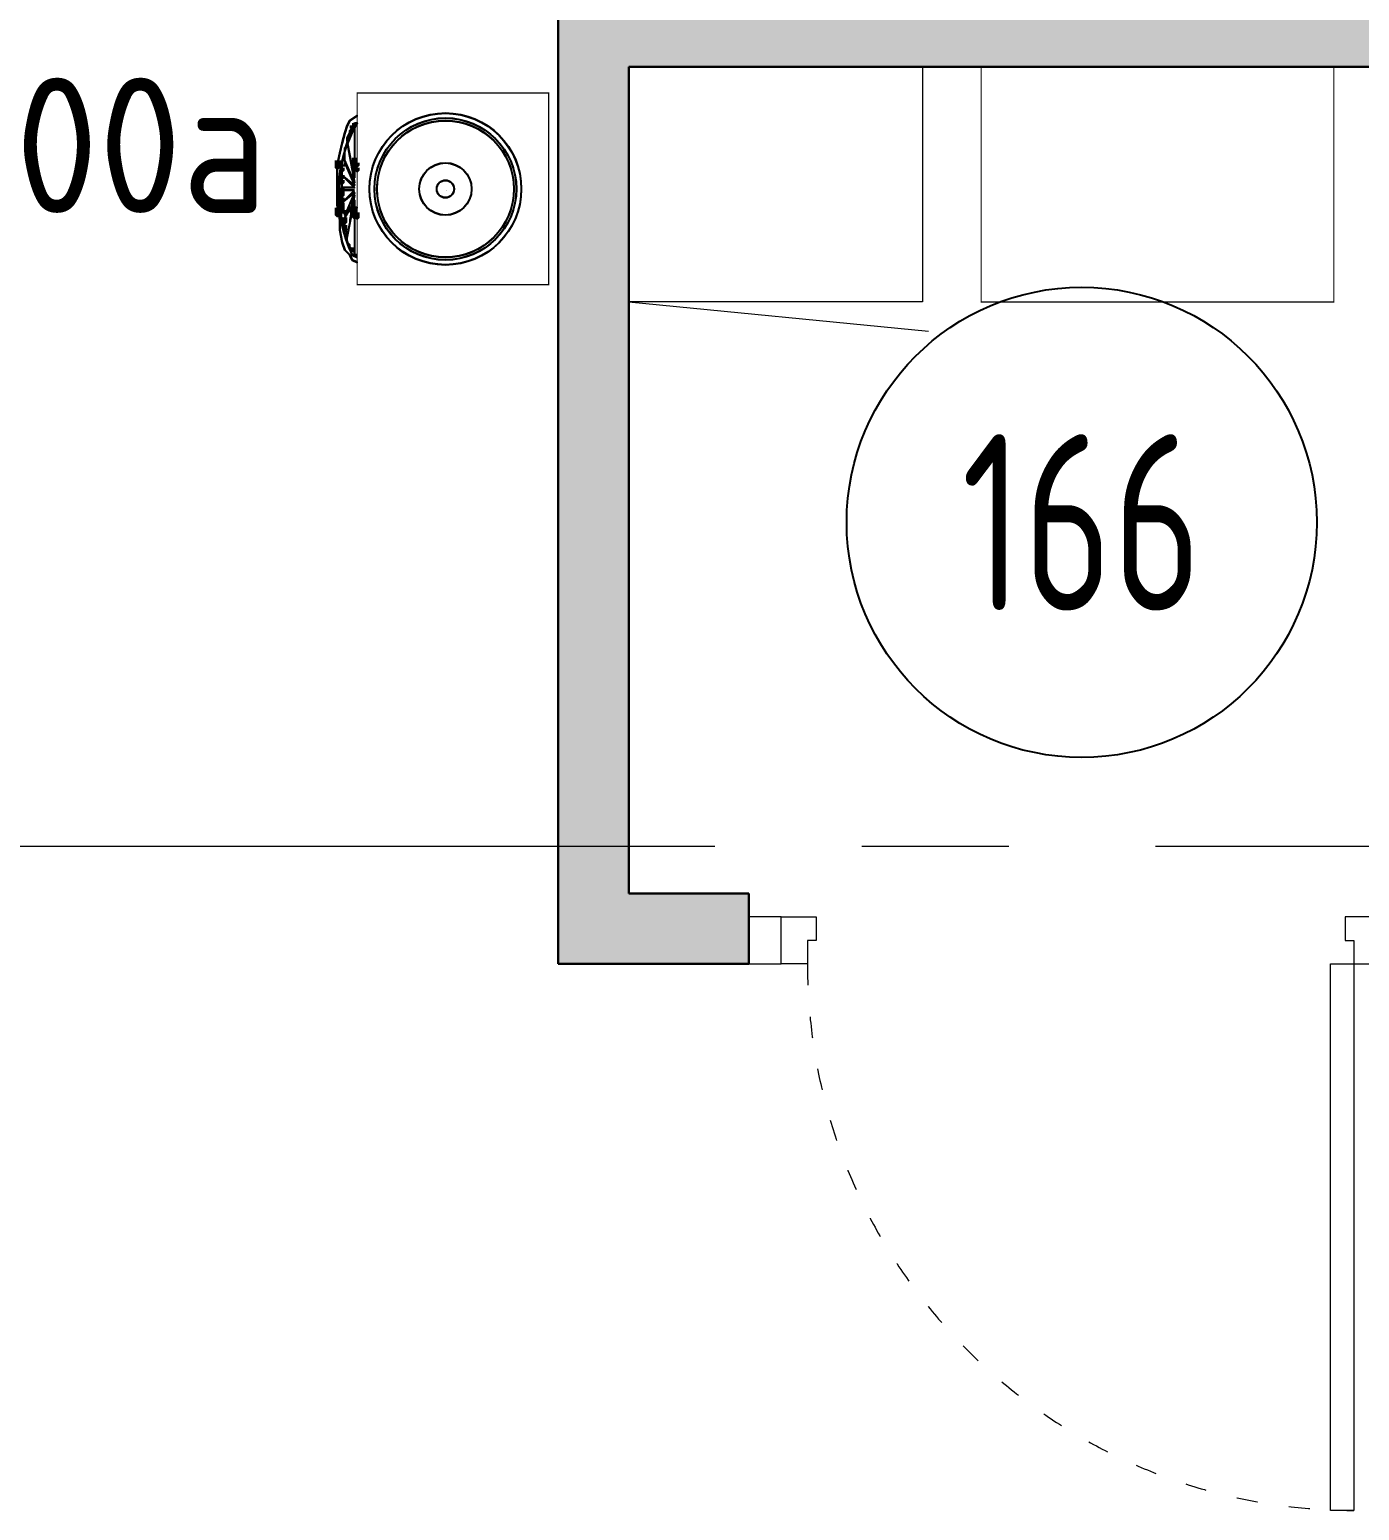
# Model space of a CAD drawing. Header units: millimetres. Extents: x -13407 to 8063098, y -2635 to 109271.
# Drawn here: x 25520 to 27783, y 62265 to 64785 of the extents above; entities that cross this region are included whole.
import ezdxf
from ezdxf.enums import TextEntityAlignment as Align

# ---------------------------------------------------------------- set-up
doc = ezdxf.new("R2010")
doc.units = ezdxf.units.MM
doc.linetypes.add('ACAD_ISO03W100', pattern=[30, 12, -18])
doc.linetypes.add('CENTER', pattern=[2, 1.25, -0.25, 0.25, -0.25])
doc.layers.get('Defpoints').update_dxf_attribs({"color": 6})
for name, color, linetype, lineweight in [('АР_Двери', 5, 'Continuous', 18), ('АР_Маркер экспликации', 239, 'Continuous', 13), ('АР_Номер помещения', 1, 'Continuous', 25), ('АР_Оси', 193, 'Continuous', 9), ('АР_Перегородки газоблок', 165, 'Continuous', 30), ('АР_Перегородки газоблок_Штрих', 165, 'Continuous', 5), ('АР_Помещения_площадь', 19, 'Continuous', 9), ('ТХ_мебель передв', 250, 'Continuous', 13)]:
    doc.layers.add(name, color=color, linetype=linetype, lineweight=lineweight)
doc.layers.add('ТХ_обор_бытовое', color=14, linetype='Continuous')
doc.layers.get('АР_Маркер экспликации').off()
doc.styles.add('ISOCPEUR', font='isocpeur.ttf', dxfattribs={"width": 0.7})
doc.styles.add('ISOCPEUR_1', font='isocpeur.ttf', dxfattribs={"width": 0.9, "height": 250})
doc.styles.get("Standard").update_dxf_attribs({"font": 'arial.ttf'})

# ---------------------------------------------------------------- blocks, each defined once
blk = doc.blocks.new('*U312')
at = {"color": 253}
for points in [[(-55, -80), (-55, 0), (-115, 0), (-115, -40), (-100, -40), (-100, -80), (-55, -80)], [(0, 0), (0, -80), (-55, -80), (-55, 0), (0, 0)], [(-1130, 0), (-1130, -80), (-1075, -80), (-1075, 0), (-1130, 0)], [(-1075, -80), (-1075, 0), (-1015, 0), (-1015, -40), (-1030, -40), (-1030, -80), (-1075, -80)]]:
    blk.add_lwpolyline(points, dxfattribs=at)
blk.add_lwpolyline([(-100, -80), (-100, -1010), (-140, -1010), (-140, -80)], close=True, dxfattribs=at)
at = {"color": 253, "linetype": 'ACAD_ISO03W100', "ltscale": 3}
blk.add_arc((-100, -80), 930, 180, 270, dxfattribs=at)
blk = doc.blocks.new('*U537')
at = {"layer": 'Defpoints', "color": 253}
blk.add_line((1910.9, -2207.8), (1488.5, -2207.8), dxfattribs=at)
at = {"layer": 'АР_Номер помещения', "color": 253}
blk.add_circle((-30.8, -1656.5), 400, dxfattribs=at)
at = {"layer": 'Defpoints', "color": 253, "style": 'ISOCPEUR', "width": 0.7, "flags": 1}
blk.add_attdef('КАТЕГОРИЯ', (-499.2, -2092.2), '', height=250, dxfattribs=at)
at = {"layer": 'Defpoints', "color": 253, "style": 'ISOCPEUR', "width": 0.7}
blk.add_attdef('ПЛОЩАДЬ_ПОМЕЩЕНИЯ', text='', height=200, dxfattribs=at).set_placement((1915.7, -1961.3), align=Align.MIDDLE_RIGHT)
at = {"layer": 'АР_Номер помещения', "color": 253, "style": 'ISOCPEUR', "width": 0.7}
blk.add_attdef('НОМЕР_ПОМЕЩЕНИЯ', text='', height=300, dxfattribs=at).set_placement((-30.8, -1656.5), align=Align.MIDDLE_CENTER)
at = {"layer": 'АР_Помещения_площадь', "color": 253, "lineweight": 30, "width": 0.7, "flags": 104}
blk.add_attdef('ИМЯ_ПОМЕЩЕНИЯ', text='', height=100, dxfattribs=at).set_placement((157.6, 1217.1), align=Align.MIDDLE_CENTER)
blk = doc.blocks.new('У300')
at = {"layer": 'ТХ_обор_бытовое', "transparency": 33554559}
for points in [[(-230550.5, 67413.5), (-230554.7, 67413.5), (-230554.7, 67409.3), (-230550.5, 67405.1), (-230546.2, 67409.3), (-230546.2, 67413.5)], [(-230550.5, 67413), (-230554.7, 67413), (-230554.7, 67408.8), (-230550.5, 67404.6), (-230546.3, 67408.8), (-230546.3, 67413)], [(-230546.2, 67417.8), (-230550.5, 67417.8), (-230550.5, 67413.5), (-230546.2, 67409.3), (-230542, 67413.5), (-230542, 67417.8)], [(-230546.3, 67417.3), (-230550.5, 67417.3), (-230550.5, 67413), (-230546.3, 67408.8), (-230542, 67413), (-230542, 67417.3)], [(-230575.9, 67354.3), (-230580.1, 67354.3), (-230580.1, 67350), (-230575.9, 67345.8), (-230571.6, 67350), (-230571.6, 67354.3)], [(-230575.9, 67354.3), (-230580.1, 67354.3), (-230580.1, 67350), (-230575.9, 67345.8), (-230571.6, 67350), (-230571.6, 67354.3)], [(-230575.9, 67354.3), (-230580.1, 67354.3), (-230580.1, 67350), (-230575.9, 67345.8), (-230571.6, 67350), (-230571.6, 67354.3)], [(-230575.9, 67354.3), (-230580.1, 67354.3), (-230580.1, 67350), (-230575.9, 67345.8), (-230571.6, 67350), (-230571.6, 67354.3)], [(-230575.9, 67354.3), (-230580.1, 67354.3), (-230580.1, 67350), (-230575.9, 67345.8), (-230571.6, 67350), (-230571.6, 67354.3)], [(-230575.9, 67354.3), (-230580.1, 67354.3), (-230580.1, 67350), (-230575.9, 67345.8), (-230571.6, 67350), (-230571.6, 67354.3)], [(-230575.9, 67353.8), (-230580.1, 67353.8), (-230580.1, 67349.5), (-230575.9, 67345.3), (-230571.7, 67349.5), (-230571.7, 67353.8)], [(-230575.9, 67353.8), (-230580.1, 67353.8), (-230580.1, 67349.5), (-230575.9, 67345.3), (-230571.7, 67349.5), (-230571.7, 67353.8)], [(-230575.9, 67353.8), (-230580.1, 67353.8), (-230580.1, 67349.5), (-230575.9, 67345.3), (-230571.7, 67349.5), (-230571.7, 67353.8)], [(-230575.9, 67353.8), (-230580.1, 67353.8), (-230580.1, 67349.5), (-230575.9, 67345.3), (-230571.7, 67349.5), (-230571.7, 67353.8)], [(-230575.9, 67353.8), (-230580.1, 67353.8), (-230580.1, 67349.5), (-230575.9, 67345.3), (-230571.7, 67349.5), (-230571.7, 67353.8)], [(-230575.9, 67353.8), (-230580.1, 67353.8), (-230580.1, 67349.5), (-230575.9, 67345.3), (-230571.7, 67349.5), (-230571.7, 67353.8)], [(-230571.6, 67354.3), (-230575.9, 67354.3), (-230575.9, 67350), (-230571.6, 67345.8), (-230567.4, 67350), (-230567.4, 67354.3)], [(-230571.6, 67354.3), (-230575.9, 67354.3), (-230575.9, 67350), (-230571.6, 67345.8), (-230567.4, 67350), (-230567.4, 67354.3)], [(-230571.6, 67354.3), (-230575.9, 67354.3), (-230575.9, 67350), (-230571.6, 67345.8), (-230567.4, 67350), (-230567.4, 67354.3)], [(-230571.6, 67354.3), (-230575.9, 67354.3), (-230575.9, 67350), (-230571.6, 67345.8), (-230567.4, 67350), (-230567.4, 67354.3)], [(-230571.6, 67354.3), (-230575.9, 67354.3), (-230575.9, 67350), (-230571.6, 67345.8), (-230567.4, 67350), (-230567.4, 67354.3)], [(-230571.7, 67353.8), (-230575.9, 67353.8), (-230575.9, 67349.5), (-230571.7, 67345.3), (-230567.4, 67349.5), (-230567.4, 67353.8)], [(-230571.7, 67353.8), (-230575.9, 67353.8), (-230575.9, 67349.5), (-230571.7, 67345.3), (-230567.4, 67349.5), (-230567.4, 67353.8)], [(-230571.7, 67353.8), (-230575.9, 67353.8), (-230575.9, 67349.5), (-230571.7, 67345.3), (-230567.4, 67349.5), (-230567.4, 67353.8)], [(-230571.7, 67353.8), (-230575.9, 67353.8), (-230575.9, 67349.5), (-230571.7, 67345.3), (-230567.4, 67349.5), (-230567.4, 67353.8)], [(-230571.7, 67353.8), (-230575.9, 67353.8), (-230575.9, 67349.5), (-230571.7, 67345.3), (-230567.4, 67349.5), (-230567.4, 67353.8)], [(-230546.2, 67358.5), (-230550.5, 67358.5), (-230550.5, 67354.3), (-230546.2, 67350), (-230542, 67354.3), (-230542, 67358.5)], [(-230546.2, 67358.5), (-230550.5, 67358.5), (-230550.5, 67354.3), (-230546.2, 67350), (-230542, 67354.3), (-230542, 67358.5)], [(-230546.3, 67358), (-230550.5, 67358), (-230550.5, 67353.8), (-230546.3, 67349.5), (-230542, 67353.8), (-230542, 67358)], [(-230546.3, 67358), (-230550.5, 67358), (-230550.5, 67353.8), (-230546.3, 67349.5), (-230542, 67353.8), (-230542, 67358)], [(-230546.2, 67354.3), (-230550.5, 67354.3), (-230550.5, 67350), (-230546.2, 67345.8), (-230542, 67350), (-230542, 67354.3)], [(-230546.2, 67354.3), (-230550.5, 67354.3), (-230550.5, 67350), (-230546.2, 67345.8), (-230542, 67350), (-230542, 67354.3)], [(-230546.2, 67354.3), (-230550.5, 67354.3), (-230550.5, 67350), (-230546.2, 67345.8), (-230542, 67350), (-230542, 67354.3)], [(-230546.3, 67353.8), (-230550.5, 67353.8), (-230550.5, 67349.5), (-230546.3, 67345.3), (-230542, 67349.5), (-230542, 67353.8)], [(-230546.3, 67353.8), (-230550.5, 67353.8), (-230550.5, 67349.5), (-230546.3, 67345.3), (-230542, 67349.5), (-230542, 67353.8)], [(-230546.3, 67353.8), (-230550.5, 67353.8), (-230550.5, 67349.5), (-230546.3, 67345.3), (-230542, 67349.5), (-230542, 67353.8)], [(-230575.9, 67350), (-230580.1, 67350), (-230580.1, 67345.8), (-230575.9, 67341.6), (-230571.6, 67345.8), (-230571.6, 67350)], [(-230575.9, 67350), (-230580.1, 67350), (-230580.1, 67345.8), (-230575.9, 67341.6), (-230571.6, 67345.8), (-230571.6, 67350)], [(-230575.9, 67350), (-230580.1, 67350), (-230580.1, 67345.8), (-230575.9, 67341.6), (-230571.6, 67345.8), (-230571.6, 67350)], [(-230575.9, 67350), (-230580.1, 67350), (-230580.1, 67345.8), (-230575.9, 67341.6), (-230571.6, 67345.8), (-230571.6, 67350)], [(-230575.9, 67350), (-230580.1, 67350), (-230580.1, 67345.8), (-230575.9, 67341.6), (-230571.6, 67345.8), (-230571.6, 67350)], [(-230575.9, 67350), (-230580.1, 67350), (-230580.1, 67345.8), (-230575.9, 67341.6), (-230571.6, 67345.8), (-230571.6, 67350)], [(-230575.9, 67350), (-230580.1, 67350), (-230580.1, 67345.8), (-230575.9, 67341.6), (-230571.6, 67345.8), (-230571.6, 67350)], [(-230575.9, 67350), (-230580.1, 67350), (-230580.1, 67345.8), (-230575.9, 67341.6), (-230571.6, 67345.8), (-230571.6, 67350)], [(-230575.9, 67350), (-230580.1, 67350), (-230580.1, 67345.8), (-230575.9, 67341.6), (-230571.6, 67345.8), (-230571.6, 67350)], [(-230575.9, 67350), (-230580.1, 67350), (-230580.1, 67345.8), (-230575.9, 67341.6), (-230571.6, 67345.8), (-230571.6, 67350)], [(-230575.9, 67350), (-230580.1, 67350), (-230580.1, 67345.8), (-230575.9, 67341.6), (-230571.6, 67345.8), (-230571.6, 67350)], [(-230575.9, 67350), (-230580.1, 67350), (-230580.1, 67345.8), (-230575.9, 67341.6), (-230571.6, 67345.8), (-230571.6, 67350)], [(-230575.9, 67350), (-230580.1, 67350), (-230580.1, 67345.8), (-230575.9, 67341.6), (-230571.6, 67345.8), (-230571.6, 67350)], [(-230575.9, 67349.5), (-230580.1, 67349.5), (-230580.1, 67345.3), (-230575.9, 67341.1), (-230571.7, 67345.3), (-230571.7, 67349.5)], [(-230575.9, 67349.5), (-230580.1, 67349.5), (-230580.1, 67345.3), (-230575.9, 67341.1), (-230571.7, 67345.3), (-230571.7, 67349.5)], [(-230575.9, 67349.5), (-230580.1, 67349.5), (-230580.1, 67345.3), (-230575.9, 67341.1), (-230571.7, 67345.3), (-230571.7, 67349.5)], [(-230575.9, 67349.5), (-230580.1, 67349.5), (-230580.1, 67345.3), (-230575.9, 67341.1), (-230571.7, 67345.3), (-230571.7, 67349.5)], [(-230575.9, 67349.5), (-230580.1, 67349.5), (-230580.1, 67345.3), (-230575.9, 67341.1), (-230571.7, 67345.3), (-230571.7, 67349.5)], [(-230575.9, 67349.5), (-230580.1, 67349.5), (-230580.1, 67345.3), (-230575.9, 67341.1), (-230571.7, 67345.3), (-230571.7, 67349.5)], [(-230575.9, 67349.5), (-230580.1, 67349.5), (-230580.1, 67345.3), (-230575.9, 67341.1), (-230571.7, 67345.3), (-230571.7, 67349.5)], [(-230575.9, 67349.5), (-230580.1, 67349.5), (-230580.1, 67345.3), (-230575.9, 67341.1), (-230571.7, 67345.3), (-230571.7, 67349.5)], [(-230575.9, 67349.5), (-230580.1, 67349.5), (-230580.1, 67345.3), (-230575.9, 67341.1), (-230571.7, 67345.3), (-230571.7, 67349.5)], [(-230575.9, 67349.5), (-230580.1, 67349.5), (-230580.1, 67345.3), (-230575.9, 67341.1), (-230571.7, 67345.3), (-230571.7, 67349.5)], [(-230575.9, 67349.5), (-230580.1, 67349.5), (-230580.1, 67345.3), (-230575.9, 67341.1), (-230571.7, 67345.3), (-230571.7, 67349.5)], [(-230575.9, 67349.5), (-230580.1, 67349.5), (-230580.1, 67345.3), (-230575.9, 67341.1), (-230571.7, 67345.3), (-230571.7, 67349.5)], [(-230575.9, 67349.5), (-230580.1, 67349.5), (-230580.1, 67345.3), (-230575.9, 67341.1), (-230571.7, 67345.3), (-230571.7, 67349.5)], [(-230575.9, 67345.8), (-230580.1, 67345.8), (-230580.1, 67341.6), (-230575.9, 67337.3), (-230571.6, 67341.6), (-230571.6, 67345.8)], [(-230575.9, 67345.3), (-230580.1, 67345.3), (-230580.1, 67341.1), (-230575.9, 67336.8), (-230571.7, 67341.1), (-230571.7, 67345.3)], [(-230571.6, 67350), (-230575.9, 67350), (-230575.9, 67345.8), (-230571.6, 67341.6), (-230567.4, 67345.8), (-230567.4, 67350)], [(-230571.6, 67350), (-230575.9, 67350), (-230575.9, 67345.8), (-230571.6, 67341.6), (-230567.4, 67345.8), (-230567.4, 67350)], [(-230571.6, 67350), (-230575.9, 67350), (-230575.9, 67345.8), (-230571.6, 67341.6), (-230567.4, 67345.8), (-230567.4, 67350)], [(-230571.6, 67350), (-230575.9, 67350), (-230575.9, 67345.8), (-230571.6, 67341.6), (-230567.4, 67345.8), (-230567.4, 67350)], [(-230571.6, 67350), (-230575.9, 67350), (-230575.9, 67345.8), (-230571.6, 67341.6), (-230567.4, 67345.8), (-230567.4, 67350)], [(-230571.6, 67350), (-230575.9, 67350), (-230575.9, 67345.8), (-230571.6, 67341.6), (-230567.4, 67345.8), (-230567.4, 67350)], [(-230571.6, 67350), (-230575.9, 67350), (-230575.9, 67345.8), (-230571.6, 67341.6), (-230567.4, 67345.8), (-230567.4, 67350)], [(-230571.6, 67350), (-230575.9, 67350), (-230575.9, 67345.8), (-230571.6, 67341.6), (-230567.4, 67345.8), (-230567.4, 67350)], [(-230571.7, 67349.5), (-230575.9, 67349.5), (-230575.9, 67345.3), (-230571.7, 67341.1), (-230567.4, 67345.3), (-230567.4, 67349.5)], [(-230571.7, 67349.5), (-230575.9, 67349.5), (-230575.9, 67345.3), (-230571.7, 67341.1), (-230567.4, 67345.3), (-230567.4, 67349.5)], [(-230571.7, 67349.5), (-230575.9, 67349.5), (-230575.9, 67345.3), (-230571.7, 67341.1), (-230567.4, 67345.3), (-230567.4, 67349.5)], [(-230571.7, 67349.5), (-230575.9, 67349.5), (-230575.9, 67345.3), (-230571.7, 67341.1), (-230567.4, 67345.3), (-230567.4, 67349.5)], [(-230571.7, 67349.5), (-230575.9, 67349.5), (-230575.9, 67345.3), (-230571.7, 67341.1), (-230567.4, 67345.3), (-230567.4, 67349.5)], [(-230571.7, 67349.5), (-230575.9, 67349.5), (-230575.9, 67345.3), (-230571.7, 67341.1), (-230567.4, 67345.3), (-230567.4, 67349.5)], [(-230571.7, 67349.5), (-230575.9, 67349.5), (-230575.9, 67345.3), (-230571.7, 67341.1), (-230567.4, 67345.3), (-230567.4, 67349.5)], [(-230571.7, 67349.5), (-230575.9, 67349.5), (-230575.9, 67345.3), (-230571.7, 67341.1), (-230567.4, 67345.3), (-230567.4, 67349.5)], [(-230567.4, 67341.1), (-230571.7, 67341.1), (-230571.7, 67336.8), (-230567.4, 67332.6), (-230563.2, 67336.8), (-230563.2, 67341.1)], [(-230567.4, 67328.4), (-230571.7, 67328.4), (-230571.7, 67324.1), (-230567.4, 67319.9), (-230563.2, 67324.1), (-230563.2, 67328.4)], [(-230567.4, 67341.6), (-230571.6, 67341.6), (-230571.6, 67337.3), (-230567.4, 67333.1), (-230563.2, 67337.3), (-230563.2, 67341.6)], [(-230567.4, 67328.9), (-230571.6, 67328.9), (-230571.6, 67324.6), (-230567.4, 67320.4), (-230563.2, 67324.6), (-230563.2, 67328.9)], [(-230546.2, 67350), (-230550.5, 67350), (-230550.5, 67345.8), (-230546.2, 67341.6), (-230542, 67345.8), (-230542, 67350)], [(-230546.3, 67349.5), (-230550.5, 67349.5), (-230550.5, 67345.3), (-230546.3, 67341.1), (-230542, 67345.3), (-230542, 67349.5)], [(-230546.2, 67345.8), (-230550.5, 67345.8), (-230550.5, 67341.6), (-230546.2, 67337.3), (-230542, 67341.6), (-230542, 67345.8)], [(-230546.2, 67345.8), (-230550.5, 67345.8), (-230550.5, 67341.6), (-230546.2, 67337.3), (-230542, 67341.6), (-230542, 67345.8)], [(-230546.2, 67345.8), (-230550.5, 67345.8), (-230550.5, 67341.6), (-230546.2, 67337.3), (-230542, 67341.6), (-230542, 67345.8)], [(-230546.2, 67345.8), (-230550.5, 67345.8), (-230550.5, 67341.6), (-230546.2, 67337.3), (-230542, 67341.6), (-230542, 67345.8)], [(-230546.3, 67345.3), (-230550.5, 67345.3), (-230550.5, 67341.1), (-230546.3, 67336.8), (-230542, 67341.1), (-230542, 67345.3)], [(-230546.3, 67345.3), (-230550.5, 67345.3), (-230550.5, 67341.1), (-230546.3, 67336.8), (-230542, 67341.1), (-230542, 67345.3)], [(-230546.3, 67345.3), (-230550.5, 67345.3), (-230550.5, 67341.1), (-230546.3, 67336.8), (-230542, 67341.1), (-230542, 67345.3)], [(-230546.3, 67345.3), (-230550.5, 67345.3), (-230550.5, 67341.1), (-230546.3, 67336.8), (-230542, 67341.1), (-230542, 67345.3)], [(-230542, 67349.5), (-230546.3, 67349.5), (-230546.3, 67345.3), (-230542, 67341.1), (-230537.8, 67345.3), (-230537.8, 67349.5)], [(-230542, 67341.1), (-230546.3, 67341.1), (-230546.3, 67336.8), (-230542, 67332.6), (-230537.8, 67336.8), (-230537.8, 67341.1)], [(-230542, 67341.1), (-230546.3, 67341.1), (-230546.3, 67336.8), (-230542, 67332.6), (-230537.8, 67336.8), (-230537.8, 67341.1)], [(-230542, 67350), (-230546.2, 67350), (-230546.2, 67345.8), (-230542, 67341.6), (-230537.8, 67345.8), (-230537.8, 67350)], [(-230542, 67341.6), (-230546.2, 67341.6), (-230546.2, 67337.3), (-230542, 67333.1), (-230537.8, 67337.3), (-230537.8, 67341.6)], [(-230542, 67341.6), (-230546.2, 67341.6), (-230546.2, 67337.3), (-230542, 67333.1), (-230537.8, 67337.3), (-230537.8, 67341.6)], [(-230567.4, 67319.9), (-230571.7, 67319.9), (-230571.7, 67315.7), (-230567.4, 67311.4), (-230563.2, 67315.7), (-230563.2, 67319.9)], [(-230567.4, 67307.2), (-230571.7, 67307.2), (-230571.7, 67303), (-230567.4, 67298.7), (-230563.2, 67303), (-230563.2, 67307.2)], [(-230567.4, 67320.4), (-230571.6, 67320.4), (-230571.6, 67316.2), (-230567.4, 67311.9), (-230563.2, 67316.2), (-230563.2, 67320.4)], [(-230567.4, 67307.7), (-230571.6, 67307.7), (-230571.6, 67303.5), (-230567.4, 67299.2), (-230563.2, 67303.5), (-230563.2, 67307.7)], [(-230567.4, 67303.5), (-230571.6, 67303.5), (-230571.6, 67299.2), (-230567.4, 67295), (-230563.2, 67299.2), (-230563.2, 67303.5)], [(-230567.4, 67303.5), (-230571.6, 67303.5), (-230571.6, 67299.2), (-230567.4, 67295), (-230563.2, 67299.2), (-230563.2, 67303.5)], [(-230567.4, 67303), (-230571.7, 67303), (-230571.7, 67298.7), (-230567.4, 67294.5), (-230563.2, 67298.7), (-230563.2, 67303)], [(-230567.4, 67303), (-230571.7, 67303), (-230571.7, 67298.7), (-230567.4, 67294.5), (-230563.2, 67298.7), (-230563.2, 67303)], [(-230567.4, 67298.7), (-230571.7, 67298.7), (-230571.7, 67294.5), (-230567.4, 67290.3), (-230563.2, 67294.5), (-230563.2, 67298.7)], [(-230567.4, 67298.7), (-230571.7, 67298.7), (-230571.7, 67294.5), (-230567.4, 67290.3), (-230563.2, 67294.5), (-230563.2, 67298.7)], [(-230567.4, 67298.7), (-230571.7, 67298.7), (-230571.7, 67294.5), (-230567.4, 67290.3), (-230563.2, 67294.5), (-230563.2, 67298.7)], [(-230567.4, 67298.7), (-230571.7, 67298.7), (-230571.7, 67294.5), (-230567.4, 67290.3), (-230563.2, 67294.5), (-230563.2, 67298.7)], [(-230567.4, 67290.3), (-230571.7, 67290.3), (-230571.7, 67286), (-230567.4, 67281.8), (-230563.2, 67286), (-230563.2, 67290.3)], [(-230567.4, 67281.8), (-230571.7, 67281.8), (-230571.7, 67277.6), (-230567.4, 67273.3), (-230563.2, 67277.6), (-230563.2, 67281.8)], [(-230567.4, 67281.8), (-230571.7, 67281.8), (-230571.7, 67277.6), (-230567.4, 67273.3), (-230563.2, 67277.6), (-230563.2, 67281.8)], [(-230567.4, 67299.2), (-230571.6, 67299.2), (-230571.6, 67295), (-230567.4, 67290.8), (-230563.2, 67295), (-230563.2, 67299.2)], [(-230567.4, 67299.2), (-230571.6, 67299.2), (-230571.6, 67295), (-230567.4, 67290.8), (-230563.2, 67295), (-230563.2, 67299.2)], [(-230567.4, 67299.2), (-230571.6, 67299.2), (-230571.6, 67295), (-230567.4, 67290.8), (-230563.2, 67295), (-230563.2, 67299.2)], [(-230567.4, 67299.2), (-230571.6, 67299.2), (-230571.6, 67295), (-230567.4, 67290.8), (-230563.2, 67295), (-230563.2, 67299.2)], [(-230567.4, 67290.8), (-230571.6, 67290.8), (-230571.6, 67286.5), (-230567.4, 67282.3), (-230563.2, 67286.5), (-230563.2, 67290.8)], [(-230567.4, 67282.3), (-230571.6, 67282.3), (-230571.6, 67278.1), (-230567.4, 67273.8), (-230563.2, 67278.1), (-230563.2, 67282.3)], [(-230567.4, 67282.3), (-230571.6, 67282.3), (-230571.6, 67278.1), (-230567.4, 67273.8), (-230563.2, 67278.1), (-230563.2, 67282.3)], [(-230567.4, 67278.1), (-230571.6, 67278.1), (-230571.6, 67273.8), (-230567.4, 67269.6), (-230563.2, 67273.8), (-230563.2, 67278.1)], [(-230575.9, 67273.8), (-230580.1, 67273.8), (-230580.1, 67269.6), (-230575.9, 67265.4), (-230571.6, 67269.6), (-230571.6, 67273.8)], [(-230575.9, 67273.8), (-230580.1, 67273.8), (-230580.1, 67269.6), (-230575.9, 67265.4), (-230571.6, 67269.6), (-230571.6, 67273.8)], [(-230575.9, 67273.3), (-230580.1, 67273.3), (-230580.1, 67269.1), (-230575.9, 67264.9), (-230571.7, 67269.1), (-230571.7, 67273.3)], [(-230575.9, 67273.3), (-230580.1, 67273.3), (-230580.1, 67269.1), (-230575.9, 67264.9), (-230571.7, 67269.1), (-230571.7, 67273.3)], [(-230575.9, 67269.6), (-230580.1, 67269.6), (-230580.1, 67265.4), (-230575.9, 67261.1), (-230571.6, 67265.4), (-230571.6, 67269.6)], [(-230575.9, 67269.6), (-230580.1, 67269.6), (-230580.1, 67265.4), (-230575.9, 67261.1), (-230571.6, 67265.4), (-230571.6, 67269.6)], [(-230575.9, 67269.6), (-230580.1, 67269.6), (-230580.1, 67265.4), (-230575.9, 67261.1), (-230571.6, 67265.4), (-230571.6, 67269.6)], [(-230575.9, 67269.6), (-230580.1, 67269.6), (-230580.1, 67265.4), (-230575.9, 67261.1), (-230571.6, 67265.4), (-230571.6, 67269.6)], [(-230575.9, 67269.6), (-230580.1, 67269.6), (-230580.1, 67265.4), (-230575.9, 67261.1), (-230571.6, 67265.4), (-230571.6, 67269.6)], [(-230575.9, 67269.6), (-230580.1, 67269.6), (-230580.1, 67265.4), (-230575.9, 67261.1), (-230571.6, 67265.4), (-230571.6, 67269.6)], [(-230575.9, 67269.6), (-230580.1, 67269.6), (-230580.1, 67265.4), (-230575.9, 67261.1), (-230571.6, 67265.4), (-230571.6, 67269.6)], [(-230575.9, 67269.6), (-230580.1, 67269.6), (-230580.1, 67265.4), (-230575.9, 67261.1), (-230571.6, 67265.4), (-230571.6, 67269.6)], [(-230575.9, 67269.6), (-230580.1, 67269.6), (-230580.1, 67265.4), (-230575.9, 67261.1), (-230571.6, 67265.4), (-230571.6, 67269.6)], [(-230575.9, 67269.1), (-230580.1, 67269.1), (-230580.1, 67264.9), (-230575.9, 67260.6), (-230571.7, 67264.9), (-230571.7, 67269.1)], [(-230575.9, 67269.1), (-230580.1, 67269.1), (-230580.1, 67264.9), (-230575.9, 67260.6), (-230571.7, 67264.9), (-230571.7, 67269.1)], [(-230575.9, 67269.1), (-230580.1, 67269.1), (-230580.1, 67264.9), (-230575.9, 67260.6), (-230571.7, 67264.9), (-230571.7, 67269.1)], [(-230575.9, 67269.1), (-230580.1, 67269.1), (-230580.1, 67264.9), (-230575.9, 67260.6), (-230571.7, 67264.9), (-230571.7, 67269.1)], [(-230575.9, 67269.1), (-230580.1, 67269.1), (-230580.1, 67264.9), (-230575.9, 67260.6), (-230571.7, 67264.9), (-230571.7, 67269.1)], [(-230575.9, 67269.1), (-230580.1, 67269.1), (-230580.1, 67264.9), (-230575.9, 67260.6), (-230571.7, 67264.9), (-230571.7, 67269.1)], [(-230575.9, 67269.1), (-230580.1, 67269.1), (-230580.1, 67264.9), (-230575.9, 67260.6), (-230571.7, 67264.9), (-230571.7, 67269.1)], [(-230575.9, 67269.1), (-230580.1, 67269.1), (-230580.1, 67264.9), (-230575.9, 67260.6), (-230571.7, 67264.9), (-230571.7, 67269.1)], [(-230575.9, 67269.1), (-230580.1, 67269.1), (-230580.1, 67264.9), (-230575.9, 67260.6), (-230571.7, 67264.9), (-230571.7, 67269.1)], [(-230575.9, 67265.4), (-230580.1, 67265.4), (-230580.1, 67261.1), (-230575.9, 67256.9), (-230571.6, 67261.1), (-230571.6, 67265.4)], [(-230575.9, 67265.4), (-230580.1, 67265.4), (-230580.1, 67261.1), (-230575.9, 67256.9), (-230571.6, 67261.1), (-230571.6, 67265.4)], [(-230575.9, 67265.4), (-230580.1, 67265.4), (-230580.1, 67261.1), (-230575.9, 67256.9), (-230571.6, 67261.1), (-230571.6, 67265.4)], [(-230575.9, 67265.4), (-230580.1, 67265.4), (-230580.1, 67261.1), (-230575.9, 67256.9), (-230571.6, 67261.1), (-230571.6, 67265.4)], [(-230575.9, 67265.4), (-230580.1, 67265.4), (-230580.1, 67261.1), (-230575.9, 67256.9), (-230571.6, 67261.1), (-230571.6, 67265.4)], [(-230575.9, 67264.9), (-230580.1, 67264.9), (-230580.1, 67260.6), (-230575.9, 67256.4), (-230571.7, 67260.6), (-230571.7, 67264.9)], [(-230575.9, 67264.9), (-230580.1, 67264.9), (-230580.1, 67260.6), (-230575.9, 67256.4), (-230571.7, 67260.6), (-230571.7, 67264.9)], [(-230575.9, 67264.9), (-230580.1, 67264.9), (-230580.1, 67260.6), (-230575.9, 67256.4), (-230571.7, 67260.6), (-230571.7, 67264.9)], [(-230575.9, 67264.9), (-230580.1, 67264.9), (-230580.1, 67260.6), (-230575.9, 67256.4), (-230571.7, 67260.6), (-230571.7, 67264.9)], [(-230575.9, 67264.9), (-230580.1, 67264.9), (-230580.1, 67260.6), (-230575.9, 67256.4), (-230571.7, 67260.6), (-230571.7, 67264.9)], [(-230571.6, 67269.6), (-230575.9, 67269.6), (-230575.9, 67265.4), (-230571.6, 67261.1), (-230567.4, 67265.4), (-230567.4, 67269.6)], [(-230571.6, 67269.6), (-230575.9, 67269.6), (-230575.9, 67265.4), (-230571.6, 67261.1), (-230567.4, 67265.4), (-230567.4, 67269.6)], [(-230571.6, 67269.6), (-230575.9, 67269.6), (-230575.9, 67265.4), (-230571.6, 67261.1), (-230567.4, 67265.4), (-230567.4, 67269.6)], [(-230571.6, 67269.6), (-230575.9, 67269.6), (-230575.9, 67265.4), (-230571.6, 67261.1), (-230567.4, 67265.4), (-230567.4, 67269.6)], [(-230571.6, 67269.6), (-230575.9, 67269.6), (-230575.9, 67265.4), (-230571.6, 67261.1), (-230567.4, 67265.4), (-230567.4, 67269.6)], [(-230571.6, 67269.6), (-230575.9, 67269.6), (-230575.9, 67265.4), (-230571.6, 67261.1), (-230567.4, 67265.4), (-230567.4, 67269.6)], [(-230571.6, 67269.6), (-230575.9, 67269.6), (-230575.9, 67265.4), (-230571.6, 67261.1), (-230567.4, 67265.4), (-230567.4, 67269.6)], [(-230571.6, 67269.6), (-230575.9, 67269.6), (-230575.9, 67265.4), (-230571.6, 67261.1), (-230567.4, 67265.4), (-230567.4, 67269.6)], [(-230571.6, 67269.6), (-230575.9, 67269.6), (-230575.9, 67265.4), (-230571.6, 67261.1), (-230567.4, 67265.4), (-230567.4, 67269.6)], [(-230571.7, 67269.1), (-230575.9, 67269.1), (-230575.9, 67264.9), (-230571.7, 67260.6), (-230567.4, 67264.9), (-230567.4, 67269.1)], [(-230571.7, 67269.1), (-230575.9, 67269.1), (-230575.9, 67264.9), (-230571.7, 67260.6), (-230567.4, 67264.9), (-230567.4, 67269.1)], [(-230571.7, 67269.1), (-230575.9, 67269.1), (-230575.9, 67264.9), (-230571.7, 67260.6), (-230567.4, 67264.9), (-230567.4, 67269.1)], [(-230571.7, 67269.1), (-230575.9, 67269.1), (-230575.9, 67264.9), (-230571.7, 67260.6), (-230567.4, 67264.9), (-230567.4, 67269.1)], [(-230571.7, 67269.1), (-230575.9, 67269.1), (-230575.9, 67264.9), (-230571.7, 67260.6), (-230567.4, 67264.9), (-230567.4, 67269.1)], [(-230571.7, 67269.1), (-230575.9, 67269.1), (-230575.9, 67264.9), (-230571.7, 67260.6), (-230567.4, 67264.9), (-230567.4, 67269.1)], [(-230571.7, 67269.1), (-230575.9, 67269.1), (-230575.9, 67264.9), (-230571.7, 67260.6), (-230567.4, 67264.9), (-230567.4, 67269.1)], [(-230571.7, 67269.1), (-230575.9, 67269.1), (-230575.9, 67264.9), (-230571.7, 67260.6), (-230567.4, 67264.9), (-230567.4, 67269.1)], [(-230571.7, 67269.1), (-230575.9, 67269.1), (-230575.9, 67264.9), (-230571.7, 67260.6), (-230567.4, 67264.9), (-230567.4, 67269.1)], [(-230571.6, 67265.4), (-230575.9, 67265.4), (-230575.9, 67261.1), (-230571.6, 67256.9), (-230567.4, 67261.1), (-230567.4, 67265.4)], [(-230571.6, 67265.4), (-230575.9, 67265.4), (-230575.9, 67261.1), (-230571.6, 67256.9), (-230567.4, 67261.1), (-230567.4, 67265.4)], [(-230571.6, 67265.4), (-230575.9, 67265.4), (-230575.9, 67261.1), (-230571.6, 67256.9), (-230567.4, 67261.1), (-230567.4, 67265.4)], [(-230571.7, 67264.9), (-230575.9, 67264.9), (-230575.9, 67260.6), (-230571.7, 67256.4), (-230567.4, 67260.6), (-230567.4, 67264.9)], [(-230571.7, 67264.9), (-230575.9, 67264.9), (-230575.9, 67260.6), (-230571.7, 67256.4), (-230567.4, 67260.6), (-230567.4, 67264.9)], [(-230571.7, 67264.9), (-230575.9, 67264.9), (-230575.9, 67260.6), (-230571.7, 67256.4), (-230567.4, 67260.6), (-230567.4, 67264.9)], [(-230567.4, 67277.6), (-230571.7, 67277.6), (-230571.7, 67273.3), (-230567.4, 67269.1), (-230563.2, 67273.3), (-230563.2, 67277.6)], [(-230567.4, 67273.3), (-230571.7, 67273.3), (-230571.7, 67269.1), (-230567.4, 67264.9), (-230563.2, 67269.1), (-230563.2, 67273.3)], [(-230567.4, 67273.8), (-230571.6, 67273.8), (-230571.6, 67269.6), (-230567.4, 67265.4), (-230563.2, 67269.6), (-230563.2, 67273.8)], [(-230563.2, 67269.6), (-230567.4, 67269.6), (-230567.4, 67265.4), (-230563.2, 67261.1), (-230558.9, 67265.4), (-230558.9, 67269.6)], [(-230563.2, 67269.1), (-230567.4, 67269.1), (-230567.4, 67264.9), (-230563.2, 67260.6), (-230559, 67264.9), (-230559, 67269.1)], [(-230563.2, 67256.9), (-230567.4, 67256.9), (-230567.4, 67252.7), (-230563.2, 67248.4), (-230558.9, 67252.7), (-230558.9, 67256.9)], [(-230563.2, 67256.4), (-230567.4, 67256.4), (-230567.4, 67252.2), (-230563.2, 67247.9), (-230559, 67252.2), (-230559, 67256.4)], [(-230563.2, 67252.7), (-230567.4, 67252.7), (-230567.4, 67248.4), (-230563.2, 67244.2), (-230558.9, 67248.4), (-230558.9, 67252.7)], [(-230550.5, 67269.6), (-230554.7, 67269.6), (-230554.7, 67265.4), (-230550.5, 67261.1), (-230546.2, 67265.4), (-230546.2, 67269.6)], [(-230550.5, 67269.6), (-230554.7, 67269.6), (-230554.7, 67265.4), (-230550.5, 67261.1), (-230546.2, 67265.4), (-230546.2, 67269.6)], [(-230550.5, 67269.1), (-230554.7, 67269.1), (-230554.7, 67264.9), (-230550.5, 67260.6), (-230546.3, 67264.9), (-230546.3, 67269.1)], [(-230550.5, 67269.1), (-230554.7, 67269.1), (-230554.7, 67264.9), (-230550.5, 67260.6), (-230546.3, 67264.9), (-230546.3, 67269.1)], [(-230546.2, 67273.8), (-230550.5, 67273.8), (-230550.5, 67269.6), (-230546.2, 67265.4), (-230542, 67269.6), (-230542, 67273.8)], [(-230546.2, 67273.8), (-230550.5, 67273.8), (-230550.5, 67269.6), (-230546.2, 67265.4), (-230542, 67269.6), (-230542, 67273.8)], [(-230546.2, 67273.8), (-230550.5, 67273.8), (-230550.5, 67269.6), (-230546.2, 67265.4), (-230542, 67269.6), (-230542, 67273.8)], [(-230546.2, 67273.8), (-230550.5, 67273.8), (-230550.5, 67269.6), (-230546.2, 67265.4), (-230542, 67269.6), (-230542, 67273.8)], [(-230546.3, 67273.3), (-230550.5, 67273.3), (-230550.5, 67269.1), (-230546.3, 67264.9), (-230542, 67269.1), (-230542, 67273.3)], [(-230546.3, 67273.3), (-230550.5, 67273.3), (-230550.5, 67269.1), (-230546.3, 67264.9), (-230542, 67269.1), (-230542, 67273.3)], [(-230546.3, 67273.3), (-230550.5, 67273.3), (-230550.5, 67269.1), (-230546.3, 67264.9), (-230542, 67269.1), (-230542, 67273.3)], [(-230546.3, 67273.3), (-230550.5, 67273.3), (-230550.5, 67269.1), (-230546.3, 67264.9), (-230542, 67269.1), (-230542, 67273.3)], [(-230546.2, 67269.6), (-230550.5, 67269.6), (-230550.5, 67265.4), (-230546.2, 67261.1), (-230542, 67265.4), (-230542, 67269.6)], [(-230546.2, 67269.6), (-230550.5, 67269.6), (-230550.5, 67265.4), (-230546.2, 67261.1), (-230542, 67265.4), (-230542, 67269.6)], [(-230546.3, 67269.1), (-230550.5, 67269.1), (-230550.5, 67264.9), (-230546.3, 67260.6), (-230542, 67264.9), (-230542, 67269.1)], [(-230546.3, 67269.1), (-230550.5, 67269.1), (-230550.5, 67264.9), (-230546.3, 67260.6), (-230542, 67264.9), (-230542, 67269.1)], [(-230546.2, 67265.4), (-230550.5, 67265.4), (-230550.5, 67261.1), (-230546.2, 67256.9), (-230542, 67261.1), (-230542, 67265.4)], [(-230546.2, 67265.4), (-230550.5, 67265.4), (-230550.5, 67261.1), (-230546.2, 67256.9), (-230542, 67261.1), (-230542, 67265.4)], [(-230546.3, 67264.9), (-230550.5, 67264.9), (-230550.5, 67260.6), (-230546.3, 67256.4), (-230542, 67260.6), (-230542, 67264.9)], [(-230546.3, 67264.9), (-230550.5, 67264.9), (-230550.5, 67260.6), (-230546.3, 67256.4), (-230542, 67260.6), (-230542, 67264.9)], [(-230546.2, 67261.1), (-230550.5, 67261.1), (-230550.5, 67256.9), (-230546.2, 67252.7), (-230542, 67256.9), (-230542, 67261.1)], [(-230546.2, 67261.1), (-230550.5, 67261.1), (-230550.5, 67256.9), (-230546.2, 67252.7), (-230542, 67256.9), (-230542, 67261.1)], [(-230546.3, 67260.6), (-230550.5, 67260.6), (-230550.5, 67256.4), (-230546.3, 67252.2), (-230542, 67256.4), (-230542, 67260.6)], [(-230546.3, 67260.6), (-230550.5, 67260.6), (-230550.5, 67256.4), (-230546.3, 67252.2), (-230542, 67256.4), (-230542, 67260.6)], [(-230542, 67264.9), (-230546.3, 67264.9), (-230546.3, 67260.6), (-230542, 67256.4), (-230537.8, 67260.6), (-230537.8, 67264.9)], [(-230542, 67260.6), (-230546.3, 67260.6), (-230546.3, 67256.4), (-230542, 67252.2), (-230537.8, 67256.4), (-230537.8, 67260.6)], [(-230542, 67260.6), (-230546.3, 67260.6), (-230546.3, 67256.4), (-230542, 67252.2), (-230537.8, 67256.4), (-230537.8, 67260.6)], [(-230542, 67265.4), (-230546.2, 67265.4), (-230546.2, 67261.1), (-230542, 67256.9), (-230537.8, 67261.1), (-230537.8, 67265.4)], [(-230542, 67261.1), (-230546.2, 67261.1), (-230546.2, 67256.9), (-230542, 67252.7), (-230537.8, 67256.9), (-230537.8, 67261.1)], [(-230542, 67261.1), (-230546.2, 67261.1), (-230546.2, 67256.9), (-230542, 67252.7), (-230537.8, 67256.9), (-230537.8, 67261.1)], [(-230563.2, 67252.2), (-230567.4, 67252.2), (-230567.4, 67247.9), (-230563.2, 67243.7), (-230559, 67247.9), (-230559, 67252.2)], [(-230563.2, 67244.2), (-230567.4, 67244.2), (-230567.4, 67240), (-230563.2, 67235.7), (-230558.9, 67240), (-230558.9, 67244.2)], [(-230563.2, 67243.7), (-230567.4, 67243.7), (-230567.4, 67239.5), (-230563.2, 67235.2), (-230559, 67239.5), (-230559, 67243.7)], [(-230563.2, 67240), (-230567.4, 67240), (-230567.4, 67235.7), (-230563.2, 67231.5), (-230558.9, 67235.7), (-230558.9, 67240)], [(-230563.2, 67239.5), (-230567.4, 67239.5), (-230567.4, 67235.2), (-230563.2, 67231), (-230559, 67235.2), (-230559, 67239.5)], [(-230550.5, 67206.1), (-230554.7, 67206.1), (-230554.7, 67201.9), (-230550.5, 67197.6), (-230546.2, 67201.9), (-230546.2, 67206.1)], [(-230550.5, 67205.6), (-230554.7, 67205.6), (-230554.7, 67201.4), (-230550.5, 67197.1), (-230546.3, 67201.4), (-230546.3, 67205.6)]]:
    blk.add_hatch(color=253, dxfattribs=at).paths.add_polyline_path(points)
at = {"layer": 'ТХ_обор_бытовое', "color": 253, "const_width": 2}
blk.add_lwpolyline([(-230216, 67468.6), (-230216, 67142.6), (-230542, 67142.6), (-230542, 67468.6)], close=True, dxfattribs=at)
at = {"layer": 'ТХ_обор_бытовое', "color": 253}
for points in [[(-230550.5, 67184.9), (-230554.7, 67193.4), (-230563.2, 67201.9), (-230567.4, 67214.6), (-230571.6, 67235.7), (-230571.6, 67252.7), (-230575.9, 67278.1), (-230575.9, 67299.2), (-230575.9, 67324.6), (-230575.9, 67345.8), (-230571.6, 67367), (-230567.4, 67383.9), (-230563.2, 67400.8), (-230558.9, 67413.5), (-230554.7, 67422), (-230542, 67430.5), (-230554.7, 67422), (-230558.9, 67413.5), (-230563.2, 67400.8), (-230567.4, 67383.9), (-230571.6, 67367), (-230575.9, 67345.8), (-230575.9, 67324.6), (-230575.9, 67299.2), (-230575.9, 67278.1), (-230571.6, 67252.7), (-230571.6, 67235.7), (-230567.4, 67214.6), (-230563.2, 67201.9), (-230554.7, 67193.4), (-230550.5, 67184.9), (-230542, 67180.7), (-230550.5, 67184.9), (-230554.7, 67193.4), (-230563.2, 67201.9), (-230567.4, 67214.6), (-230571.6, 67235.7), (-230571.6, 67252.7), (-230575.9, 67278.1), (-230575.9, 67299.2), (-230575.9, 67324.6), (-230575.9, 67345.8), (-230571.6, 67367), (-230567.4, 67383.9), (-230563.2, 67400.8), (-230558.9, 67413.5), (-230554.7, 67422), (-230542, 67430.5)], [(-230571.6, 67367), (-230575.9, 67345.8), (-230575.9, 67324.6), (-230575.9, 67299.2), (-230575.9, 67278.1)], [(-230542, 67354.3), (-230546.2, 67354.3), (-230546.2, 67350), (-230550.5, 67350), (-230550.5, 67345.8), (-230546.2, 67345.8), (-230546.2, 67341.6), (-230542, 67337.3), (-230546.2, 67341.6), (-230546.2, 67345.8), (-230550.5, 67345.8), (-230550.5, 67350), (-230546.2, 67350), (-230546.2, 67354.3)], [(-230575.9, 67350), (-230575.9, 67345.8), (-230575.9, 67350), (-230571.6, 67350), (-230571.6, 67345.8), (-230575.9, 67345.8)], [(-230542, 67350), (-230546.2, 67350), (-230546.2, 67345.8), (-230542, 67345.8)], [(-230389.6, 67303.5), (-230389.6, 67303.5)], [(-230567.4, 67278.1), (-230571.6, 67299.2)], [(-230542, 67265.4), (-230546.2, 67265.4), (-230546.2, 67261.1), (-230542, 67261.1)], [(-230542, 67193.4), (-230546.2, 67193.4), (-230550.5, 67193.4), (-230542, 67189.2)], [(-230542, 67180.7), (-230550.5, 67184.9), (-230542, 67180.7)]]:
    blk.add_lwpolyline(points, dxfattribs=at)
at = {"layer": 'ТХ_обор_бытовое', "color": 253, "elevation": -0.6}
for points in [[(-230550.5, 67184.4), (-230554.7, 67192.9), (-230563.2, 67201.4), (-230567.4, 67214.1), (-230571.7, 67235.2), (-230571.7, 67252.2), (-230575.9, 67277.6), (-230575.9, 67298.7), (-230575.9, 67324.1), (-230575.9, 67345.3), (-230571.7, 67366.5), (-230567.4, 67383.4), (-230563.2, 67400.3), (-230559, 67413), (-230554.7, 67421.5), (-230542, 67430), (-230554.7, 67421.5), (-230559, 67413), (-230563.2, 67400.3), (-230567.4, 67383.4), (-230571.7, 67366.5), (-230575.9, 67345.3), (-230575.9, 67324.1), (-230575.9, 67298.7), (-230575.9, 67277.6), (-230571.7, 67252.2), (-230571.7, 67235.2), (-230567.4, 67214.1), (-230563.2, 67201.4), (-230554.7, 67192.9), (-230550.5, 67184.4), (-230542, 67180.2), (-230550.5, 67184.4), (-230554.7, 67192.9), (-230563.2, 67201.4), (-230567.4, 67214.1), (-230571.7, 67235.2), (-230571.7, 67252.2), (-230575.9, 67277.6), (-230575.9, 67298.7), (-230575.9, 67324.1), (-230575.9, 67345.3), (-230571.7, 67366.5), (-230567.4, 67383.4), (-230563.2, 67400.3), (-230559, 67413), (-230554.7, 67421.5), (-230542, 67430)], [(-230571.7, 67366.5), (-230575.9, 67345.3), (-230575.9, 67324.1), (-230575.9, 67298.7), (-230575.9, 67277.6)], [(-230542, 67353.8), (-230546.3, 67353.8), (-230546.3, 67349.5), (-230550.5, 67349.5), (-230550.5, 67345.3), (-230546.3, 67345.3), (-230546.3, 67341.1), (-230542, 67336.8), (-230546.3, 67341.1), (-230546.3, 67345.3), (-230550.5, 67345.3), (-230550.5, 67349.5), (-230546.3, 67349.5), (-230546.3, 67353.8)], [(-230575.9, 67349.5), (-230575.9, 67345.3), (-230575.9, 67349.5), (-230571.7, 67349.5), (-230571.7, 67345.3), (-230575.9, 67345.3)], [(-230542, 67349.5), (-230546.3, 67349.5), (-230546.3, 67345.3), (-230542, 67345.3)], [(-230567.4, 67277.6), (-230571.7, 67298.7)], [(-230389.6, 67303), (-230389.6, 67303)], [(-230542, 67264.9), (-230546.3, 67264.9), (-230546.3, 67260.6), (-230542, 67260.6)], [(-230542, 67192.9), (-230546.3, 67192.9), (-230550.5, 67192.9), (-230542, 67188.7)], [(-230542, 67180.2), (-230550.5, 67184.4), (-230542, 67180.2)]]:
    blk.add_lwpolyline(points, dxfattribs=at)
at = {"layer": 'ТХ_обор_бытовое', "color": 253}
blk.add_lwpolyline([(-230546.2, 67417.8), (-230542, 67417.8, 0.248454), (-230550.5, 67193.4, -0.207133)], format="xyb", close=True, dxfattribs=at)
at = {"layer": 'ТХ_обор_бытовое', "color": 253, "elevation": -0.6}
blk.add_lwpolyline([(-230546.3, 67417.3), (-230542, 67417.3, 0.248454), (-230550.5, 67192.9, -0.207133)], format="xyb", close=True, dxfattribs=at)
for points in [[(-230546.3, 67324.1), (-230559, 67387.6), (-230559, 67391.9), (-230554.7, 67400.3), (-230554.7, 67404.6), (-230550.5, 67408.8), (-230546.3, 67413)], [(-230546.3, 67315.7), (-230563.2, 67353.8), (-230563.2, 67358), (-230563.2, 67362.2), (-230563.2, 67366.5), (-230563.2, 67370.7), (-230563.2, 67374.9), (-230559, 67379.2), (-230559, 67383.4)], [(-230567.4, 67328.4), (-230567.4, 67332.6), (-230567.4, 67336.8), (-230567.4, 67341.1), (-230567.4, 67345.3), (-230563.2, 67345.3), (-230563.2, 67349.5), (-230546.3, 67311.4)], [(-230567.4, 67307.2), (-230567.4, 67311.4), (-230567.4, 67315.7), (-230567.4, 67319.9), (-230567.4, 67324.1), (-230567.4, 67328.4), (-230546.3, 67307.2)], [(-230546.3, 67303), (-230567.4, 67303), (-230567.4, 67298.7), (-230567.4, 67294.5), (-230567.4, 67290.3), (-230567.4, 67286), (-230567.4, 67281.8)], [(-230567.4, 67269.1), (-230567.4, 67273.3), (-230567.4, 67277.6), (-230567.4, 67281.8), (-230546.3, 67298.7), (-230563.2, 67260.6), (-230563.2, 67264.9), (-230567.4, 67264.9)], [(-230563.2, 67256.4), (-230550.5, 67277.6), (-230550.5, 67281.8), (-230546.3, 67294.5), (-230554.7, 67252.2), (-230554.7, 67247.9), (-230559, 67226.8), (-230559, 67231), (-230563.2, 67235.2), (-230563.2, 67239.5), (-230563.2, 67243.7), (-230563.2, 67247.9), (-230563.2, 67252.2)], [(-230546.3, 67192.9), (-230546.3, 67197.1), (-230550.5, 67201.4), (-230554.7, 67205.6), (-230554.7, 67209.8), (-230559, 67214.1), (-230559, 67218.3), (-230559, 67222.5), (-230546.3, 67286)], [(-230571.7, 67264.9), (-230571.7, 67269.1), (-230575.9, 67269.1), (-230575.9, 67264.9), (-230575.9, 67260.6), (-230571.7, 67260.6)], [(-230542, 67256.4), (-230546.3, 67256.4), (-230546.3, 67260.6), (-230550.5, 67264.9), (-230546.3, 67269.1), (-230546.3, 67273.3), (-230542, 67273.3), (-230546.3, 67273.3), (-230546.3, 67269.1), (-230550.5, 67264.9), (-230546.3, 67260.6), (-230546.3, 67256.4)]]:
    blk.add_lwpolyline(points, close=True, dxfattribs=at)
at = {"layer": 'ТХ_обор_бытовое', "color": 253}
for points in [[(-230546.2, 67324.6), (-230558.9, 67388.1), (-230558.9, 67392.4), (-230554.7, 67400.8), (-230554.7, 67405.1), (-230550.5, 67409.3), (-230546.2, 67413.5)], [(-230546.2, 67316.2), (-230563.2, 67354.3), (-230563.2, 67358.5), (-230563.2, 67362.7), (-230563.2, 67367), (-230563.2, 67371.2), (-230563.2, 67375.4), (-230558.9, 67379.7), (-230558.9, 67383.9)], [(-230567.4, 67328.9), (-230567.4, 67333.1), (-230567.4, 67337.3), (-230567.4, 67341.6), (-230567.4, 67345.8), (-230563.2, 67345.8), (-230563.2, 67350), (-230546.2, 67311.9)], [(-230567.4, 67307.7), (-230567.4, 67311.9), (-230567.4, 67316.2), (-230567.4, 67320.4), (-230567.4, 67324.6), (-230567.4, 67328.9), (-230546.2, 67307.7)], [(-230546.2, 67303.5), (-230567.4, 67303.5), (-230567.4, 67299.2), (-230567.4, 67295), (-230567.4, 67290.8), (-230567.4, 67286.5), (-230567.4, 67282.3)], [(-230567.4, 67269.6), (-230567.4, 67273.8), (-230567.4, 67278.1), (-230567.4, 67282.3), (-230546.2, 67299.2), (-230563.2, 67261.1), (-230563.2, 67265.4), (-230567.4, 67265.4)], [(-230563.2, 67256.9), (-230550.5, 67278.1), (-230550.5, 67282.3), (-230546.2, 67295), (-230554.7, 67252.7), (-230554.7, 67248.4), (-230558.9, 67227.3), (-230558.9, 67231.5), (-230563.2, 67235.7), (-230563.2, 67240), (-230563.2, 67244.2), (-230563.2, 67248.4), (-230563.2, 67252.7)], [(-230546.2, 67193.4), (-230546.2, 67197.6), (-230550.5, 67201.9), (-230554.7, 67206.1), (-230554.7, 67210.3), (-230558.9, 67214.6), (-230558.9, 67218.8), (-230558.9, 67223), (-230546.2, 67286.5)], [(-230571.6, 67265.4), (-230571.6, 67269.6), (-230575.9, 67269.6), (-230575.9, 67265.4), (-230575.9, 67261.1), (-230571.6, 67261.1)], [(-230542, 67256.9), (-230546.2, 67256.9), (-230546.2, 67261.1), (-230550.5, 67265.4), (-230546.2, 67269.6), (-230546.2, 67273.8), (-230542, 67273.8), (-230546.2, 67273.8), (-230546.2, 67269.6), (-230550.5, 67265.4), (-230546.2, 67261.1), (-230546.2, 67256.9)]]:
    blk.add_lwpolyline(points, close=True, dxfattribs=at)
for centre, radius in [((-230391.8, 67305.1, -0.6), 129.1), ((-230391.8, 67305.1, -0.6), 129.1), ((-230391.7, 67305.6), 129.1), ((-230391.7, 67305.6), 129.1), ((-230391.7, 67305.6), 120.7), ((-230391.8, 67305.1, -0.6), 120.7), ((-230391.8, 67305.1, -0.6), 116.4), ((-230391.7, 67305.6), 116.4), ((-230391.7, 67305.6), 44.5), ((-230391.8, 67305.1, -0.6), 44.5), ((-230391.8, 67305.1, -0.6), 14.8), ((-230391.7, 67305.6), 14.8)]:
    blk.add_circle(centre, radius, dxfattribs=at)
blk = doc.blocks.new('Шкаф для ПУИ 500х400')
at = {"color": 253}
blk.add_line((400, 0), (450, -510), dxfattribs=at)
blk.add_lwpolyline([(400, -500), (400, 0), (0, 0), (0, -500)], close=True, dxfattribs=at)
blk = doc.blocks.new('У334')
at = {"layer": 'ТХ_мебель передв', "color": 253, "const_width": 2}
blk.add_lwpolyline([(-178808.6, 137815.9), (-178208.6, 137815.9), (-178208.6, 137415.9), (-178808.6, 137415.9)], close=True, dxfattribs=at)

msp = doc.modelspace()

# ---------------------------------------------------------------- hatches: boundary and pattern name
at = {"layer": 'АР_Перегородки газоблок_Штрих', "ltscale": 100}
h = msp.add_hatch(dxfattribs=at)
h.set_pattern_fill('AR-CONC', color=253, scale=30)
h.set_pattern_definition([(50, (211803.85, -55205.68), (215.17805, -18.82564), [22.5, -247.5]), (355, (211803.85, -55205.68), (-41.6254, 225.65764), [18, -198]), (100.45144, (211821.79, -55207.25), (173.55265, 206.832), [19.12206, -210.34263]), (46.1842, (211803.85, -55145.68), (320.1724, -49.65578), [33.75, -371.25]), (96.63564, (211830.53, -55149.82), (280.3986, 292.2356), [28.6831, -315.51413]), (351.18416, (211803.85, -55145.68), (280.3986, 292.2356), [27, -297]), (21, (211833.85, -55160.68), (179.07212, -120.78567), [22.5, -247.5]), (326, (211833.85, -55160.68), (72.9946, 217.54501), [18, -198]), (71.45144, (211848.78, -55170.75), (252.06671, 96.75935), [19.12206, -210.34263]), (37.5, (211803.85, -55205.68), (3.647957, 99.868156), [0, -195.6, 0, -201, 0, -198.75]), (7.5, (211803.85, -55205.68), (78.92086, 118.323514), [0, -114.6, 0, -191.1, 0, -75.75]), (327.5, (211736.95, -55205.68), (160.14673, -6.766462), [0, -75, 0, -234, 0, -310.5]), (317.5, (211706.95, -55205.68), (174.95585, 30.031495), [0, -97.5, 0, -155.4, 0, -220.5])])
h.paths.add_polyline_path([(26539.4, 69395), (26419.4, 69395), (26419.4, 63195), (26743.7, 63195), (26743.7, 63315), (26539.4, 63315), (26539.4, 64721.5), (27908.8, 64721.5), (28428.8, 64721.5), (29569.9, 64721.5), (29569.9, 64841.5), (26539.4, 64841.5)])
h.paths.add_polyline_path([(26539.4, 72145), (26419.4, 72145), (26419.4, 69395), (26539.4, 69395)])
h.paths.add_polyline_path([(29769.9, 69195), (29649.9, 69195), (29649.9, 67829.9), (29649.8, 66589.9), (29649.9, 64841.5), (29569.9, 64841.5), (29569.9, 64721.5), (29649.9, 64721.5), (29649.9, 64121.5), (29649.9, 63595), (29769.9, 63595)])
h.paths.add_polyline_path([(28999.7, 69395), (28879.7, 69395), (28879.7, 67709.9), (29569.9, 67709.9), (29569.9, 67829.9), (28999.7, 67829.9), (28999.7, 67829.9)], flags=17)
h.paths.add_polyline_path([(29369.9, 69595), (28879.7, 69595), (28879.7, 69395), (28999.7, 69395), (28999.7, 69475), (29369.9, 69475)])

# ---------------------------------------------------------------- linework, layer by layer
at = {"layer": 'АР_Оси', "color": 253, "linetype": 'CENTER', "ltscale": 1000}
msp.add_line((-12563.8, 63395), (70614.6, 63395), dxfattribs=at)
at = {"layer": 'АР_Перегородки газоблок', "color": 253, "ltscale": 100}
for points in [[(26419.4, 63195), (26419.4, 72145)], [(26539.4, 64721.5), (26539.4, 63315)], [(29649.9, 64721.5), (26539.4, 64721.5)], [(26539.4, 63315), (26743.7, 63315)], [(26743.7, 63315), (26743.7, 63195)], [(26743.7, 63195), (26419.4, 63195)]]:
    msp.add_lwpolyline(points, dxfattribs=at)

# ---------------------------------------------------------------- block references
at = {"layer": 'АР_Двери', "color": 253}
msp.add_blockref('*U312', (27873.7, 63275), dxfattribs=at)
at = {"layer": 'АР_Маркер экспликации', "color": 253}
ref = msp.add_blockref('*U537', (27341.2, 65602.8), dxfattribs=at)
ref.add_attrib('НОМЕР_ПОМЕЩЕНИЯ', '166', dxfattribs={"layer": 'АР_Номер помещения', "color": 253, "height": 300, "style": 'ISOCPEUR', "width": 0.7}).set_placement((27310.4, 63946.3), align=Align.MIDDLE_CENTER)
ref.add_attrib('ПЛОЩАДЬ_ПОМЕЩЕНИЯ', '####', dxfattribs={"layer": 'Defpoints', "color": 253, "height": 200, "style": 'ISOCPEUR', "width": 0.7}).set_placement((29256.9, 63641.5), align=Align.MIDDLE_RIGHT)
at = {"layer": 'ТХ_мебель передв', "color": 253, "xscale": -1, "rotation": 90}
msp.add_blockref('Шкаф для ПУИ 500х400', (26539.4, 64721.4), dxfattribs=at)
at = {"layer": 'ТХ_мебель передв', "color": 253}
msp.add_blockref('У334', (205948, -73094.5), dxfattribs=at)
at = {"layer": 'ТХ_обор_бытовое', "color": 253}
msp.add_blockref('У300', (256619.3, -2791.8), dxfattribs=at)

# ---------------------------------------------------------------- texts
at = {"layer": 'Defpoints', "color": 253, "style": 'ISOCPEUR_1', "width": 0.9}
msp.add_text('У300а', height=230, dxfattribs=at).set_placement((25223.8, 64472.9, -0.6))

doc.saveas('drawing.dxf')
